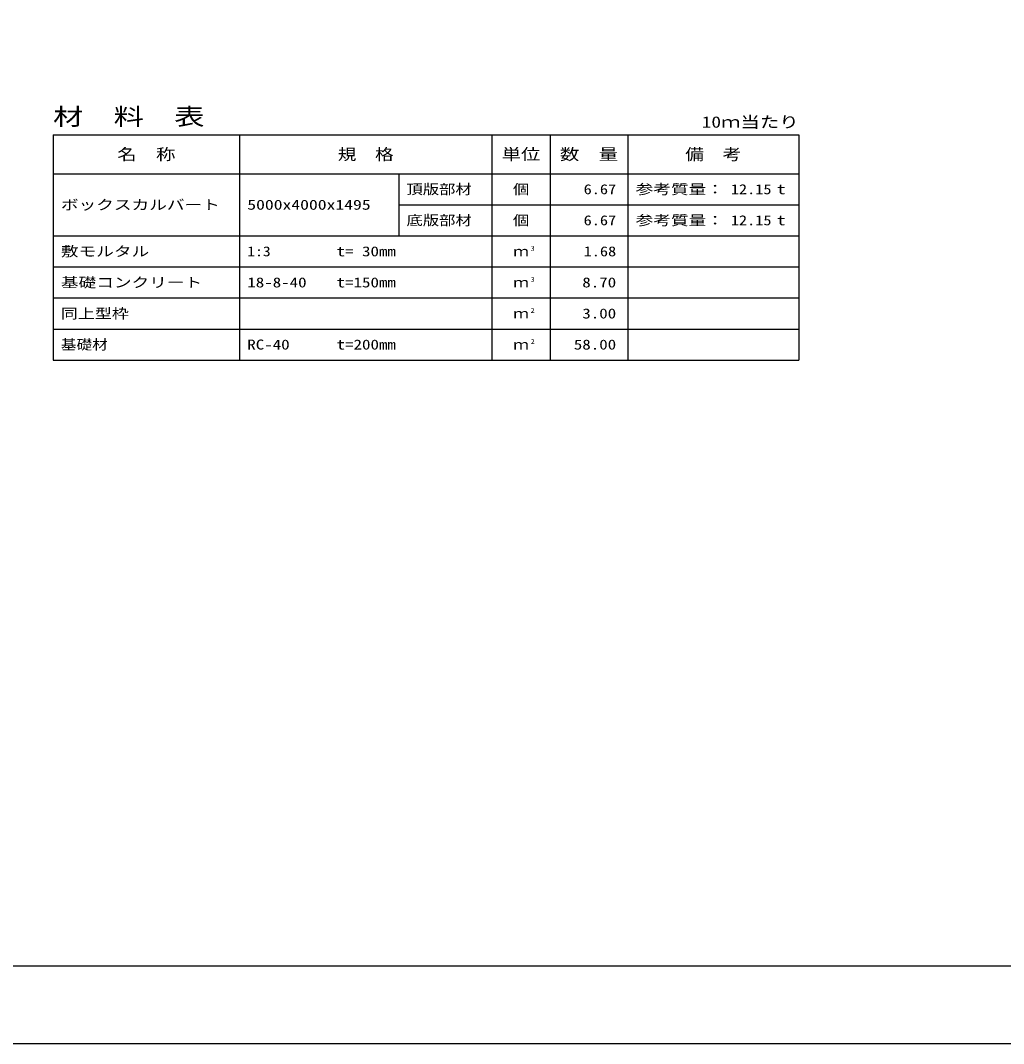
# Model space of a CAD drawing. Units: millimetres at full size; details may follow other scales. Extents: x 0 to 42050, y 0 to 29700.
# Drawn here: x 15804 to 28463, y 0 to 13173 of the extents above; entities that cross this region are included whole.
import ezdxf
from ezdxf.enums import TextEntityAlignment as Align

# ---------------------------------------------------------------- set-up
doc = ezdxf.new("R2010")
doc.units = ezdxf.units.MM
doc.layers.add('D-MTR', color=7, linetype='Continuous')
doc.layers.add('D-MTR-TXT', color=7, linetype='Continuous')
for name, color, linetype, lineweight in [('D-MTR-FRAM', 7, 'Continuous', 25), ('D-MTR-LINE', 7, 'Continuous', 25), ('D-TTL', 2, 'Continuous', 25)]:
    doc.layers.add(name, color=color, linetype=linetype, lineweight=lineweight)
doc.styles.add('ＭＳ ゴシック', font='')
doc.styles.get('ＭＳ ゴシック').set_extended_font_data('MS Gothic')

msp = doc.modelspace()

# ---------------------------------------------------------------- linework, layer by layer
at = {"layer": 'D-MTR-FRAM'}
for p, q in [((16225, 11700), (25825, 11700)), ((16225, 11700), (16225, 8800)), ((25825, 11700), (25825, 8800)), ((16225, 8800), (25825, 8800))]:
    msp.add_line(p, q, dxfattribs=at)
at = {"layer": 'D-MTR-LINE'}
for p, q in [((18625, 11700), (18625, 8800)), ((21875, 11700), (21875, 8800)), ((22625, 11700), (22625, 8800)), ((23625, 11700), (23625, 8800)), ((16225, 11200), (25825, 11200)), ((20675, 11200), (20675, 10400)), ((20675, 10800), (25825, 10800)), ((16225, 10400), (25825, 10400)), ((16225, 10000), (25825, 10000)), ((16225, 9600), (25825, 9600)), ((16225, 9200), (25825, 9200))]:
    msp.add_line(p, q, dxfattribs=at)
at = {"layer": 'D-TTL'}
for points in [[(0, 0), (42050, 0), (42050, 29700), (0, 29700)], [(1000, 1000), (41050, 1000), (41050, 28700), (1000, 28700)]]:
    msp.add_lwpolyline(points, close=True, dxfattribs=at)

# ---------------------------------------------------------------- texts
at = {"layer": 'D-MTR', "style": 'ＭＳ ゴシック', "width": 1.3}
msp.add_text('材\u3000料\u3000表', height=219.9, dxfattribs=at).set_placement((16225, 11760), align=Align.BOTTOM_LEFT)
at = {"layer": 'D-MTR', "style": 'ＭＳ ゴシック', "width": 1.25}
msp.add_text('10ｍ当たり', height=146.6, dxfattribs=at).set_placement((25825, 11748.333), align=Align.BOTTOM_RIGHT)
at = {"layer": 'D-MTR-TXT', "style": 'ＭＳ ゴシック'}
for s, height, width, p in [('名\u3000称', 146.6, 1.25, (17425, 11450)), ('規\u3000格', 146.6, 1.2, (20250, 11450)), ('単位', 146.6, 1.25, (22250, 11450)), ('数\u3000量', 146.6, 1.25, (23125, 11450)), ('備\u3000考', 146.6, 1.2, (24725, 11450)), ('個', 128.3, 1.2, (22250, 11000)), ('個', 128.3, 1.2, (22250, 10600)), ('ｍ', 128.3, 1.15, (22250, 10200)), ('ｍ', 128.3, 1.15, (22250, 9800)), ('ｍ', 128.3, 1.15, (22250, 9400)), ('ｍ', 128.3, 1.15, (22250, 9000))]:
    msp.add_text(s, height=height, dxfattribs=dict(at, width=width)).set_placement(p, align=Align.MIDDLE_CENTER)
for s, width, p in [('頂版部材', 1.2, (20775, 11000)), ('参考質量：      t', 1.3, (23725, 11000)), ('ボックスカルバート', 1.3, (16325, 10800)), ('5000x4000x1495', 1.3, (18725, 10800)), ('底版部材', 1.2, (20775, 10600)), ('参考質量：      t', 1.3, (23725, 10600)), ('敷モルタル', 1.3, (16325, 10200)), ('1:3', 1.15, (18725, 10200)), ('t= 30mm', 1.25, (19875, 10200)), ('基礎コンクリート', 1.3, (16325, 9800)), ('18-8-40', 1.25, (18725, 9800)), ('t=150mm', 1.25, (19875, 9800)), ('同上型枠', 1.25, (16325, 9400)), ('基礎材', 1.15, (16325, 9000)), ('RC-40', 1.25, (18725, 9000)), ('t=200mm', 1.25, (19875, 9000))]:
    msp.add_text(s, height=128.3, dxfattribs=dict(at, width=width)).set_placement(p, align=Align.MIDDLE_LEFT)
for s, width, p in [('6.67', 1.2, (23475, 11000)), ('12.15', 1.2, (25475, 11000)), ('6.67', 1.2, (23475, 10600)), ('12.15', 1.2, (25475, 10600)), ('1.68', 1.2, (23475, 10200)), ('8.70', 1.25, (23475, 9800)), ('3.00', 1.25, (23475, 9400)), ('58.00', 1.25, (23475, 9000))]:
    msp.add_text(s, height=128.3, dxfattribs=dict(at, width=width)).set_placement(p, align=Align.MIDDLE_RIGHT)
at = {"layer": 'D-MTR-TXT', "style": 'ＭＳ ゴシック', "width": 1.15}
for s, p in [('3', (22375, 10188.333)), ('3', (22375, 9788.333)), ('2', (22375, 9388.333)), ('2', (22375, 8988.333))]:
    msp.add_text(s, height=64.15, dxfattribs=at).set_placement(p, align=Align.BOTTOM_LEFT)

doc.saveas('drawing.dxf')
